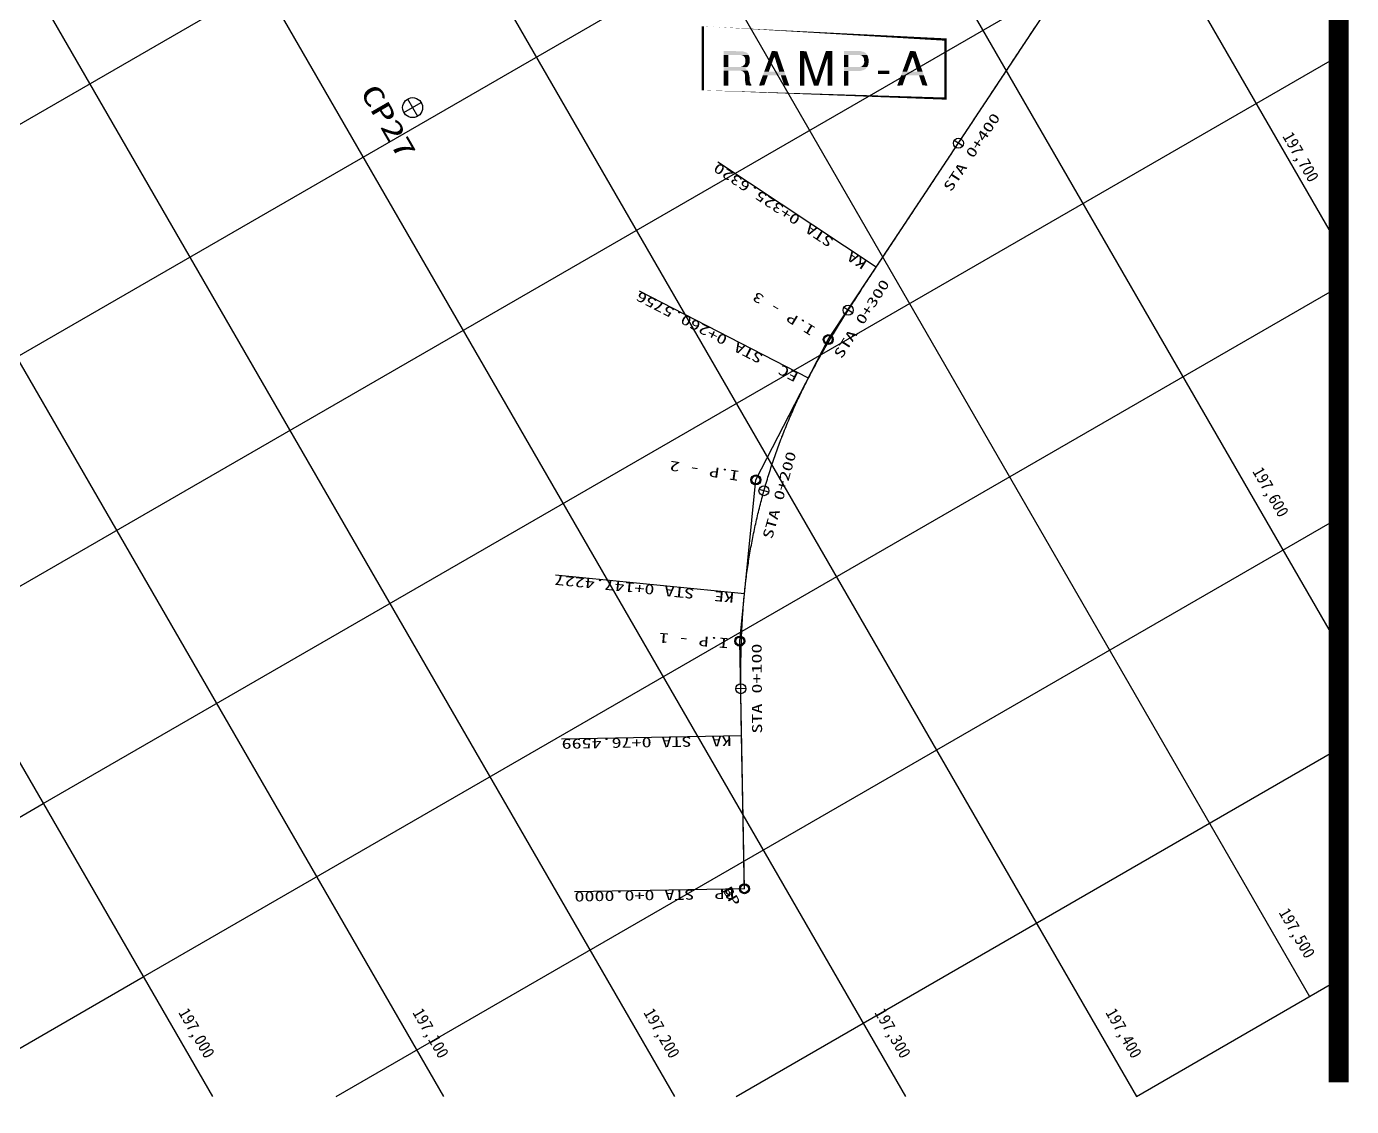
# Model space of a CAD drawing. Header units: feet. Extents: x 229381 to 233586, y 197484 to 200454.
# Drawn here: x 230783 to 231446, y 198132 to 198672 of the extents above; entities that cross this region are included whole.
import ezdxf
from ezdxf.enums import TextEntityAlignment as Align

# ---------------------------------------------------------------- set-up
doc = ezdxf.new("R2010")
doc.units = ezdxf.units.FT
doc.header["$LTSCALE"] = 10
doc.header["$MEASUREMENT"] = 0
for name, color, linetype in [('CA-ALGN-CNTL', 2, 'CONTINUOUS'), ('CA-ALGN-STSM', 2, 'CONTINUOUS'), ('CA-ALGN-SUBL', 1, 'CONTINUOUS'), ('CA-ALGN-SUBT', 2, 'CONTINUOUS'), ('CA-ALGN-TEXT', 3, 'CONTINUOUS'), ('CV-GRID-LINE', 1, 'CONTINUOUS'), ('CV-GRID-TEXT', 4, 'CONTINUOUS'), ('CV-SURV-SYMB', 3, 'CONTINUOUS'), ('CV-SURV-TEXT', 3, 'CONTINUOUS'), ('CZ-LIN1', 7, 'CONTINUOUS'), ('CZ-TEX1', 6, 'CONTINUOUS')]:
    doc.layers.add(name, color=color, linetype=linetype)
doc.styles.add('HS', font='DotumChe.ttf')
doc.styles.add('RP2', font='DotumChe.ttf')

msp = doc.modelspace()

# ---------------------------------------------------------------- linework, layer by layer
at = {"layer": 'CA-ALGN-CNTL'}
msp.add_lwpolyline([(231142.2423570052, 198240.8682362385), (231142.2235578712, 198241.8680572936), (231142.2047537373, 198242.8678870091), (231142.1859546033, 198243.8677080642), (231142.1671554694, 198244.8675291194), (231142.1483426751, 198245.8673538348), (231142.1295435412, 198246.86717489), (231142.1107444072, 198247.8669959452), (231142.0919402732, 198248.8668256606), (231142.0731411392, 198249.8666467157), (231142.0543420053, 198250.8664677709), (231142.0355428713, 198251.8662888261), (231142.0167387374, 198252.8661185415), (231141.9979396033, 198253.8659395967), (231141.9791404695, 198254.8657606519), (231141.9603276752, 198255.8655853673), (231141.9415285412, 198256.8654064225), (231141.9227294073, 198257.8652274776), (231141.9039252733, 198258.865057193), (231141.8851261393, 198259.8648782482), (231141.8663270053, 198260.8646993034), (231141.8475228714, 198261.8645290188), (231141.8287237374, 198262.864350074), (231141.8099246034, 198263.8641711292), (231141.7911118093, 198264.8639958446), (231141.7723126752, 198265.8638168997), (231141.7535135412, 198266.8636379549), (231141.7347144073, 198267.8634590101), (231141.7159102733, 198268.8632887255), (231141.6971111394, 198269.8631097807), (231141.6783120054, 198270.8629308359), (231141.6595078714, 198271.8627605513), (231141.6407087375, 198272.8625816064), (231141.6219009433, 198273.8623976616), (231141.6030968093, 198274.862227377), (231141.5842976753, 198275.8620484322), (231141.5654985413, 198276.8618694874), (231141.5466944074, 198277.8616992028), (231141.5278952734, 198278.861520258), (231141.5090961394, 198279.8613413132), (231141.4902920055, 198280.8611710285), (231141.4714928715, 198281.8609920837), (231141.4526937375, 198282.8608131389), (231141.4338859433, 198283.8606291941), (231141.4150818093, 198284.8604589095), (231141.3962826753, 198285.8602799646), (231141.3774835414, 198286.8601010199), (231141.3586794075, 198287.8599307353), (231141.3398802734, 198288.8597517904), (231141.3210811395, 198289.8595728456), (231141.3022770055, 198290.859402561), (231141.2834778716, 198291.8592236162), (231141.2646700773, 198292.8590396714), (231141.2458659434, 198293.8588693868), (231141.2270668094, 198294.858690442), (231141.2082676754, 198295.8585114972), (231141.1894635414, 198296.8583412126), (231141.1706644075, 198297.8581622677), (231141.1518652735, 198298.8579833229), (231141.1330661395, 198299.8578043781), (231141.1142620055, 198300.8576340936), (231141.0954542113, 198301.8574501487), (231141.0766550774, 198302.8572712038), (231141.0578509434, 198303.8571009192), (231141.0390518095, 198304.8569219745), (231141.0202526755, 198305.8567430296), (231141.0014485415, 198306.8565727451), (231140.9826494075, 198307.8563938002), (231140.9638502736, 198308.8562148554), (231140.9450461396, 198309.8560445708), (231140.9262470057, 198310.855865626), (231140.9074392114, 198311.8556816811), (231140.8886350775, 198312.8555113965), (231140.8698359435, 198313.8553324517), (231140.8510368094, 198314.8551535069), (231140.8322376755, 198315.8549745621), (231140.8134335416, 198316.8548042775), (231140.8047875913, 198317.3145795026), (231140.7946344076, 198317.8546253327), (231140.7758575942, 198318.8544477276), (231140.7571564024, 198319.8542791418), (231140.7385768133, 198320.8540999341), (231140.7201534677, 198321.8539301047), (231140.7019583273, 198322.8537650126), (231140.6840137123, 198323.8536059973), (231140.6663779242, 198324.8534520782), (231140.6490956041, 198325.8533059349), (231140.6322163927, 198326.8531615864), (231140.6157849314, 198327.8530217124), (231140.5998408609, 198328.8528976525), (231140.5844474827, 198329.8527797657), (231140.5696407774, 198330.8526657316), (231140.5554740463, 198331.8525632296), (231140.5419782702, 198332.8524785995), (231140.532720911, 198333.5724128158), (231140.5292217503, 198333.85239354), (231140.5243398834, 198334.2523691816), (231140.5172441278, 198334.8523193908), (231140.5060900435, 198335.8522588315), (231140.4992045948, 198336.5122247784), (231140.4958091386, 198336.8522058812), (231140.4864323937, 198337.8521668798), (231140.4780281101, 198338.8521235259), (231140.4706395891, 198339.8521008196), (231140.4643078116, 198340.85208778), (231140.4590787581, 198341.8520647663), (231140.4550043903, 198342.8520617783), (231140.452130689, 198343.8520591751), (231140.450502295, 198344.8520596361), (231140.4501688496, 198345.8520571806), (231140.4511749936, 198346.8520544881), (231140.453565368, 198347.852054238), (231140.4573946141, 198348.8520417894), (231140.4627023725, 198349.852028482), (231140.4695432846, 198350.8519996748), (231140.4779569911, 198351.8519667075), (231140.4879931333, 198352.8519235995), (231140.4996976917, 198353.8518507095), (231140.5131189678, 198354.8517643774), (231140.5283029422, 198355.8516449623), (231140.5453029163, 198356.8515001435), (231140.5641462105, 198357.8513226006), (231140.5849047864, 198358.8511076925), (231140.6024430171, 198359.6309105856), (231140.6076146247, 198359.8508530987), (231140.6323167061, 198360.8505478386), (231140.6590606718, 198361.8501859313), (231140.6879048229, 198362.849766396), (231140.7188851403, 198363.8492869122), (231140.7520512649, 198364.8487414993), (231140.7874491775, 198365.8481105161), (231140.8251185192, 198366.8474053025), (231140.8651189309, 198367.8466025571), (231140.894096465, 198368.5359919957), (231140.9074863935, 198368.8456999593), (231140.9304703976, 198369.3651904964), (231140.9522792081, 198369.8446965286), (231140.9995296952, 198370.8435762842), (231141.0492961563, 198371.8423382451), (231141.101619572, 198372.8409714308), (231141.1565545833, 198373.8394612001), (231141.2141371709, 198374.8378052326), (231141.2744133158, 198375.8359838872), (231141.3374413191, 198376.8339961832), (231141.4032621616, 198377.8318311399), (231141.4719131637, 198378.8294641161), (231141.5434476269, 198379.8269027914), (231141.6179115317, 198380.8241275249), (231141.6953595194, 198381.8211236754), (231141.7758239102, 198382.8178752622), (231141.8593580056, 198383.8143899647), (231141.9460091261, 198384.8106258216), (231142.0358132523, 198385.8065805123), (231142.1288286856, 198386.802253056), (231142.2250890862, 198387.7976051514), (231142.2667750661, 198388.218242916), (231142.3246527553, 198388.7926358177), (231142.4275296932, 198389.7873277345), (231142.5337248995, 198390.7816722415), (231142.6432347143, 198391.7756556785), (231142.7560504771, 198392.7692730454), (231142.872182188, 198393.7625070218), (231142.9916211867, 198394.7553526076), (231143.114368813, 198395.7477874824), (231143.2404250668, 198396.7398116461), (231143.369791288, 198397.7314027782), (231143.5024538162, 198398.722564539), (231143.6384226516, 198399.713279608), (231143.7776991337, 198400.7035256646), (231143.9202646024, 198401.6933150295), (231144.0661390576, 198402.6826130615), (231144.2153088392, 198403.6714234209), (231144.3677702868, 198404.6597324474), (231144.5235284004, 198405.6475314809), (231144.6825708596, 198406.6348018611), (231144.8449113246, 198407.6215399276), (231145.0105374749, 198408.6077270203), (231145.1794543104, 198409.5933544788), (231145.351653171, 198410.5784173032), (231145.5271303964, 198411.5629018333), (231145.7058909865, 198412.5467994088), (231145.8879276208, 198413.5300827092), (231146.0732439599, 198414.5127653946), (231146.2618326829, 198415.4948201447), (231146.4536987899, 198416.4762382992), (231146.6488336206, 198417.457014858), (231146.8472335148, 198418.4371361609), (231147.0488948124, 198419.4165885477), (231147.2538311734, 198420.3953683581), (231147.462021617, 198421.3734519318), (231147.6734748039, 198422.3508442689), (231147.8881834131, 198423.3275180489), (231148.1061424449, 198424.3034819319), (231148.3050925306, 198425.1812102752), (231148.3273582389, 198425.2787049373), (231148.5518221349, 198426.2531820649), (231148.7795341329, 198427.226913315), (231149.0104869123, 198428.1998713668), (231149.2446891334, 198429.1720612205), (231149.4821148157, 198430.143467876), (231149.7227962793, 198431.1140753526), (231149.9666988833, 198432.0838636502), (231150.2138349484, 198433.0528514292), (231150.4642021539, 198434.0210027087), (231150.7178054999, 198434.9883088285), (231150.9746140055, 198435.9547634488), (231151.2346499914, 198436.9203679095), (231151.497906137, 198437.88509489), (231151.764373782, 198438.8489393902), (231152.0340492663, 198439.81188775), (231152.3069375896, 198440.773931309), (231152.583030092, 198441.7350650674), (231152.862328113, 198442.6952667046), (231153.1448179924, 198443.6545398807), (231153.4305147303, 198444.6128586151), (231153.7193960061, 198445.5702215681), (231154.0114668199, 198446.5266200793), (231154.3067235113, 198447.4820404885), (231154.60516742, 198448.4364604753), (231154.906779886, 198449.3898923601), (231155.2115895693, 198450.3423065018), (231155.5195518291, 198451.2937002211), (231155.8306939858, 198452.2440661974), (231156.1450037188, 198453.1933857704), (231156.4624723681, 198454.1416539401), (231156.7830962732, 198455.0888570464), (231157.1068804342, 198456.0349864289), (231157.4338161908, 198456.9800370875), (231157.7639048828, 198457.923986702), (231158.09713785, 198458.8668302722), (231158.4335064319, 198459.8085627981), (231158.7730119686, 198460.7491619592), (231159.1156494598, 198461.6886364158), (231159.4614165851, 198462.6269501871), (231159.8103220049, 198463.5641082731), (231160.1623347382, 198464.5001043341), (231160.5174697851, 198465.4349123893), (231160.8757221456, 198466.3685410989), (231161.0343314682, 198466.7789616937), (231161.2370794992, 198467.3009718028), (231161.6015431857, 198468.2321821804), (231161.9506613489, 198469.1157117838), (231161.9691168652, 198469.1621858918), (231162.3397845571, 198470.0909506168), (231162.713537601, 198471.0184713552), (231163.0903896574, 198471.9447444468), (231163.4703234055, 198472.8697598915), (231163.8225856105, 198473.7196438549), (231163.8533401851, 198473.793495369), (231164.2394349963, 198474.7159595393), (231164.6286005187, 198475.6371250821), (231165.0208367521, 198476.5569919974), (231165.416131376, 198477.4755416248), (231165.8144980507, 198478.3927703041), (231166.2159057955, 198479.3086716956), (231166.6203696103, 198480.2232198185), (231167.0278844952, 198481.136423333), (231167.4384294693, 198482.048258579), (231167.8520181931, 198482.9587218961), (231168.268647006, 198483.8677996242), (231168.6882935877, 198484.7754904234), (231169.1109642781, 198485.6817633129), (231169.536657737, 198486.5866406134), (231169.9653629842, 198487.490081344), (231170.3970800192, 198488.3920855048), (231170.831795182, 198489.2926567559), (231171.2695148124, 198490.1917641167), (231171.71022525, 198491.0894112474), (231172.1539314949, 198491.9855894877), (231172.6006212264, 198492.8802801774), (231173.0502857845, 198493.7734783165), (231173.5029265087, 198494.6651615844), (231173.9585383993, 198495.5553386415), (231174.222112637, 198496.0669946701), (231174.4171177958, 198496.4439958273), (231174.8786337175, 198497.3311268024), (231175.3430401838, 198498.2167512076), (231175.8102825534, 198499.1008836839), (231176.2803111855, 198499.9835302121), (231176.7530887595, 198500.8647154333), (231177.2285519741, 198501.7444489885), (231177.7066548486, 198502.6227505186), (231178.1873564022, 198503.4996310044), (231178.670591994, 198504.3751224075), (231179.156325643, 198505.2492270483), (231179.6445063687, 198506.1219732282), (231180.1350795299, 198506.9933755882), (231180.6279991459, 198507.8634537692), (231181.1232155758, 198508.7322137519), (231181.6206951591, 198509.5996938379), (231182.1203745947, 198510.4659036679), (231182.6222079018, 198511.330862883), (231183.1261527599, 198512.1946047846), (231183.632159528, 198513.0571353533), (231184.1401822253, 198513.9184742302), (231184.650169871, 198514.7786497166), (231185.1620851447, 198515.6376864533), (231185.6758684054, 198516.4956077418), (231186.1914873324, 198517.3524295629), (231186.7088872849, 198518.2081665574), (231187.2280209422, 198519.0628606869), (231187.7488473237, 198519.9165229323), (231188.2713241088, 198520.7691865948), (231188.7953929962, 198521.620852655), (231189.3210153258, 198522.4715680747), (231189.848153777, 198523.3213574946), (231190.3767500484, 198524.1702218958), (231190.90676048, 198525.0182168998), (231191.4381540907, 198525.8653361669), (231191.9708735605, 198526.7116389793), (231192.5048792479, 198527.5571139972), (231193.0401188325, 198528.4018118423), (231193.576554994, 198529.2457571556), (231194.1141467515, 198530.0889609179), (231194.6528381243, 198530.9314600907), (231195.192600452, 198531.7732843151), (231195.7009066382, 198532.5639921745), (231195.7333790936, 198532.6144482321), (231196.2751317288, 198533.4549851429), (231196.8178210368, 198534.2949196885), (231197.3613910371, 198535.1342888306), (231197.9058057488, 198535.9730948895), (231198.4510215117, 198536.8113934871), (231198.9969973451, 198537.6491956041), (231199.5436822681, 198538.4865295417), (231200.0910426205, 198539.3234336014), (231200.3923560937, 198539.7835433568), (231200.6390237612, 198540.159922424), (231201.1875970301, 198540.9960256506), (231201.7367114463, 198541.8317715825), (231202.2863110292, 198542.6671971812), (231202.8363771184, 198543.5023147672), (231202.9629515823, 198543.6943613646), (231203.3868487331, 198544.3371699622), (231203.937693553, 198545.1717787471), (231204.4888692574, 198546.0061744231), (231205.0403212055, 198546.8403716313), (231205.592019397, 198547.6744223331), (231206.1439141911, 198548.5083325092), (231206.6959582673, 198549.3421441213), (231207.2481229652, 198550.1758868104), (231207.8003536438, 198551.0095752174), (231208.1493705545, 198551.5364401955), (231208.3526029827, 198551.843251304), (231208.904865982, 198552.6769237302), (231209.4571289812, 198553.5105961565), (231210.0093919803, 198554.3442685828), (231210.5616463193, 198555.1779360091), (231211.1139093184, 198556.0116084354), (231211.6661673175, 198556.845289522), (231212.2184216565, 198557.6789569482), (231212.7706846557, 198558.5126293745), (231213.3229476549, 198559.3463018008), (231213.8752019938, 198560.179969227), (231214.427464993, 198561.0136416533), (231214.9797279921, 198561.8473140796), (231215.5319773311, 198562.6809901661), (231216.0842403303, 198563.5146625924), (231216.6365033294, 198564.3483350186), (231217.1887663286, 198565.1820074449), (231217.7410206675, 198566.0156748712), (231218.2932836668, 198566.8493472975), (231218.845541666, 198567.683028384), (231219.3977960048, 198568.5166958103), (231219.9500590041, 198569.3503682366), (231220.5023220032, 198570.1840406629), (231221.0545763422, 198571.0177080891), (231221.6068393413, 198571.8513805154), (231222.1591023405, 198572.6850529417), (231222.7113603397, 198573.5187340282), (231223.2636146786, 198574.3524014545), (231223.8158776778, 198575.1860738808), (231224.368140677, 198576.0197463071), (231224.9203950159, 198576.8534137333), (231225.4726580151, 198577.6870861596), (231226.0249210143, 198578.5207585859), (231226.5771703532, 198579.3544346724), (231227.1294333524, 198580.1881070987), (231227.6816963516, 198581.021779525), (231228.2339506905, 198581.8554469512), (231228.7862136897, 198582.6891193775), (231229.3384766889, 198583.5227918038), (231229.890734688, 198584.3564728904), (231230.442989027, 198585.1901403167), (231230.9952520261, 198586.0238127429), (231231.5475150253, 198586.8574851692), (231232.0997693643, 198587.6911525955), (231232.6520323634, 198588.5248250217), (231233.2042953625, 198589.358497448), (231233.7565447016, 198590.1921735345), (231234.3088077007, 198591.0258459608), (231234.8610706999, 198591.8595183871), (231235.4133250388, 198592.6931858134), (231235.965588038, 198593.5268582397), (231236.5178510371, 198594.3605306659), (231237.0701090363, 198595.1942117525), (231237.6223633753, 198596.0278791787), (231238.1746263745, 198596.861551605), (231238.7268893736, 198597.6952240313), (231239.2791437125, 198598.5288914575), (231239.8314067117, 198599.3625638839), (231240.3836697109, 198600.1962363101), (231240.9359190498, 198601.0299123966), (231241.488182049, 198601.8635848229), (231242.0404450482, 198602.6972572492), (231242.5926993871, 198603.5309246755), (231243.1449623863, 198604.3645971018), (231243.6972253855, 198605.198269528), (231244.2494883848, 198606.0319419543), (231244.8017377236, 198606.8656180408), (231245.3540007228, 198607.6992904671), (231245.906263722, 198608.5329628934), (231246.4585180609, 198609.3666303197), (231247.0107810601, 198610.2003027459), (231247.5630440593, 198611.0339751722), (231248.1152933982, 198611.8676512588), (231248.6675563974, 198612.7013236851), (231249.2198193965, 198613.5349961114), (231249.7720737355, 198614.3686635376), (231250.3243367346, 198615.2023359639), (231250.8765997338, 198616.0360083902), (231251.428862733, 198616.8696808165), (231251.9811120719, 198617.703356903), (231252.5333750711, 198618.5370293293), (231253.0856380703, 198619.3707017556), (231253.6378924092, 198620.2043691818), (231254.1901554084, 198621.0380416081), (231254.7424184076, 198621.8717140344), (231255.2946727465, 198622.7053814606), (231255.8469307457, 198623.5390625472), (231256.3991937449, 198624.3727349735), (231256.951456744, 198625.2064073997), (231257.503711083, 198626.040074826), (231258.0559740822, 198626.8737472523), (231258.6082370813, 198627.7074196786), (231259.1604864203, 198628.5410957651), (231259.7127494194, 198629.3747681914), (231260.2650124186, 198630.2084406177), (231260.8172667576, 198631.0421080439), (231261.3695297568, 198631.8757804703), (231261.921792756, 198632.7094528965), (231262.4740470948, 198633.5431203227), (231263.026305094, 198634.3768014093), (231263.5785680932, 198635.2104738356), (231264.1308310924, 198636.0441462619), (231264.6830854313, 198636.8778136881), (231265.2353484305, 198637.7114861144), (231265.7876114296, 198638.5451585407), (231266.3398607686, 198639.3788346272), (231266.8921237678, 198640.2125070535), (231267.444386767, 198641.0461794798), (231267.9966411059, 198641.8798469061), (231268.548904105, 198642.7135193323), (231269.1011671043, 198643.5471917587), (231269.6534214432, 198644.380859185), (231270.2056794424, 198645.2145402714), (231270.7579424416, 198646.0482126977), (231271.3102054407, 198646.881885124), (231271.8624597796, 198647.7155525503), (231272.4147227788, 198648.5492249765), (231272.966985778, 198649.3828974028), (231273.5192401169, 198650.2165648291), (231274.0714981161, 198651.0502459156), (231274.6237611153, 198651.8839183419), (231275.1760154542, 198652.7175857681), (231275.7282784534, 198653.5512581945), (231276.2805414525, 198654.3849306207), (231276.8327957915, 198655.218598047), (231277.3850537907, 198656.0522791335), (231277.9373167898, 198656.8859515598), (231278.489579789, 198657.7196239861), (231279.0418341279, 198658.5532914124), (231279.5940971271, 198659.3869638387), (231280.1463601264, 198660.2206362649), (231280.6986144652, 198661.0543036912), (231281.2508724644, 198661.8879847777), (231281.8031354636, 198662.721657204), (231282.3553898025, 198663.5553246303), (231282.9076528018, 198664.3889970566), (231283.4599158009, 198665.2226694828), (231284.0121788001, 198666.0563419091), (231284.5644281391, 198666.8900179957), (231285.1166911382, 198667.723690422), (231285.6689541374, 198668.5573628482), (231286.2212084763, 198669.3910302745), (231286.7734714755, 198670.2247027008), (231287.3257344746, 198671.0583751271), (231287.8779888136, 198671.8920425534)], dxfattribs=at)
at = {"layer": 'CA-ALGN-STSM', "linetype": 'Continuous'}
for p, q in [((231251.3040022924, 198612.1543454435), (231247.1356365007, 198614.9156467791)), ((231251.3040022924, 198612.1543454435), (231247.1356365007, 198614.9156467791)), ((231196.2212656, 198528.7435840148), (231192.0070279031, 198531.434337821)), ((231196.2212656, 198528.7435840148), (231192.0070279031, 198531.434337821)), ((231154.44029941, 198439.1336802453), (231149.6277991225, 198440.4900952547)), ((231154.44029941, 198439.1336802453), (231149.6277991225, 198440.4900952547)), ((231142.9642651552, 198340.8665546441), (231137.9643468077, 198340.8376072557)), ((231142.9642651552, 198340.8665546441), (231137.9643468077, 198340.8376072557))]:
    msp.add_line(p, q, dxfattribs=at)
for centre, radius in [((231249.2198193965, 198613.5349961114), 2.5), ((231194.1141467515, 198530.0889609179), 2.5), ((231184.1825714498, 198515.3569939396), 2.5), ((231184.1825714498, 198515.3569939396), 2), ((231147.9526521525, 198445.1920549168), 2.5), ((231147.9526521525, 198445.1920549168), 2), ((231152.0340492663, 198439.81188775), 2.5), ((231139.9146625311, 198364.6494813319), 2.5), ((231139.9146625311, 198364.6494813319), 2), ((231140.4643078116, 198340.85208778), 2.5), ((231142.2423570052, 198240.8682362385), 2.5), ((231142.2423570052, 198240.8682362385), 2)]:
    msp.add_circle(centre, radius, dxfattribs=at)
at = {"layer": 'CA-ALGN-SUBL', "linetype": 'Continuous'}
for p, q in [((231208.1493705545, 198551.5364401955), (231128.9505051543, 198604.0010989703)), ((231174.222112637, 198496.0669946701), (231089.8108823482, 198539.6530542597)), ((231142.2667750661, 198388.218242916), (231047.7363553754, 198397.652192681)), ((231140.8047875913, 198317.3145795026), (231050.8207001389, 198315.6224308428)), ((231142.2423570052, 198240.8682362385), (231057.2573784889, 198239.2700969088))]:
    msp.add_line(p, q, dxfattribs=at)
at = {"layer": 'CA-ALGN-SUBL'}
for points in [[(231139.9146625311, 198364.6494813319), (231147.9526521525, 198445.1920549168), (231184.1825714498, 198515.3569939396), (231307.9789925458, 198702.235842806), (231441.1557710348, 198903.2749560744), (231475.3468247792, 198983.1992938246), (231471.8159817522, 199067.6302333409), (231458.5151969586, 199110.5976883839), (231436.842920051, 199146.4371931034), (231408.2096354227, 199172.1462168671), (231369.6188291889, 199187.620793969), (231344.4253559617, 199186.2664496177)], [(231142.2423570052, 198240.8682362385), (231139.9146625311, 198364.6494813319)]]:
    msp.add_lwpolyline(points, dxfattribs=at)
at = {"layer": 'CV-GRID-LINE'}
for p, q in [((230681.1651818348, 199474.9220098415), (231424.7641494169, 198186.9708175371)), ((230793.8240417393, 199479.791140564), (231439.3480239276, 198361.7108059126)), ((230909.2940955774, 199479.7911405641), (231439.3480239274, 198561.7108059127)), ((230681.1651818357, 198565.9441303), (232230.1878091142, 199460.2727611423)), ((230681.1651818359, 198450.474076462), (232230.1878091144, 199344.8027073044)), ((230681.165181835, 199274.9220098415), (231338.1616090383, 198136.9708175369)), ((230681.165181836, 198335.0040226241), (232230.1878091145, 199229.3326534665)), ((230681.1651818352, 199074.9220098414), (231222.6915552003, 198136.9708175368)), ((230681.1651818354, 198874.9220098414), (231107.2215013624, 198136.9708175366)), ((230681.1651818356, 198674.9220098417), (230991.7514475247, 198136.9708175366)), ((230791.7514475243, 198283.3809790501), (231439.3480239273, 198657.2710367636)), ((230841.7514475244, 198196.7784386717), (231439.3480239274, 198541.8009829257)), ((230681.1651818358, 198474.9220098413), (230876.2813936865, 198136.9708175365)), ((230938.1616090383, 198136.9708175365), (231439.3480239275, 198426.3309290877)), ((231138.1616090384, 198136.9708175367), (231439.3480239276, 198310.8608752497)), ((230681.1651818361, 198219.5339687862), (230791.7514475242, 198283.3809790501)), ((230738.1616090382, 198136.9708175363), (230841.7514475244, 198196.7784386717)), ((231338.1616090383, 198136.9708175369), (231439.3480239277, 198195.3908214118))]:
    msp.add_line(p, q, dxfattribs=at)
at = {"layer": 'CV-SURV-SYMB', "linetype": 'Continuous'}
for p, q in [((230972.0698823206, 198628.8202884412), (230980.7301363585, 198633.8202884412)), ((230972.0698823206, 198628.8202884412), (230980.7301363585, 198633.8202884413)), ((230973.9000093396, 198635.6504154602), (230978.9000093396, 198626.9901614223)), ((230973.9000093396, 198635.6504154602), (230978.9000093396, 198626.9901614223))]:
    msp.add_line(p, q, dxfattribs=at)
for centre in [(230976.4000093395, 198631.3202884411), (230976.4000093396, 198631.3202884412)]:
    msp.add_circle(centre, 5, dxfattribs=at)
at = {"layer": 'CZ-LIN1'}
msp.add_lwpolyline([(232230.1878091142, 199479.7911405656, 10, 10, 0), (230681.1651818347, 199479.7911405639, 10, 10, 0), (230681.1651818362, 198136.9708175362, 10, 10, 0), (231439.3480239278, 198136.970817537, 10, 10, 0), (231439.3480239274, 198493.010723144, 10, 10, 0), (231439.3480239272, 198683.3809790509, 10, 10, 0), (232230.187809115, 198683.3809790517, 0, 0, 0)], format="xyseb", dxfattribs=at)
at = {"layer": 'CZ-LIN1', "const_width": 1.1}
msp.add_lwpolyline([(231121.4963227986, 198665.3627546028), (231242.7759100889, 198665.362754603), (231242.7759100889, 198635.845593312), (231121.4963227985, 198635.8455933118)], close=True, dxfattribs=at)
at = {"layer": 'CZ-TEX1'}
for points in [[(231131.8659586095, 198659.6079428519), (231131.8659586095, 198659.5295114794), (231131.8659586095, 198659.6079428519), (231141.356154688, 198659.5295114794)], [(231131.8659586095, 198659.5295114794), (231131.8659586095, 198658.8236291265), (231141.356154688, 198659.5295114794), (231143.3953703742, 198658.8236291265)], [(231155.9157855991, 198659.5295114794), (231154.8574234307, 198656.6275506951), (231158.6894880212, 198659.5295114794), (231159.6919835649, 198656.6275506951)], [(231155.9443899821, 198659.6079428519), (231158.6894880212, 198659.5295114794), (231155.9443899821, 198659.6079428519), (231155.9157855991, 198659.5295114794)], [(231169.9836056684, 198659.607942852), (231169.9836056684, 198659.5295114794), (231169.9836056684, 198659.607942852), (231173.1992919428, 198659.5295114794)], [(231169.9836056684, 198659.5295114794), (231169.9836056684, 198658.5883350089), (231173.1992919428, 198659.5295114794), (231173.5164274927, 198658.5883350088)], [(231182.9730475989, 198659.5295114794), (231182.6110566487, 198658.5883350089), (231186.2188997859, 198659.5295114794), (231186.2188997859, 198658.5883350089)], [(231183.0032135115, 198659.607942852), (231182.9730475989, 198659.5295114794), (231186.2188997861, 198659.607942852), (231186.2188997859, 198659.5295114794)], [(231191.9443899821, 198659.607942852), (231191.9443899821, 198659.2157859892), (231200.1796840997, 198659.607942852), (231201.8267429233, 198659.2157859892)], [(231225.0138248148, 198659.5295114794), (231223.9554626464, 198656.6275506951), (231227.787527237, 198659.5295114795), (231228.7900227807, 198656.6275506951)], [(231225.0424291978, 198659.607942852), (231227.787527237, 198659.5295114795), (231225.0424291978, 198659.607942852), (231225.0138248148, 198659.5295114794)], [(231131.8659586095, 198658.8236291265), (231131.8659586095, 198658.039315401), (231143.3953703742, 198658.8236291265), (231144.1796840997, 198658.0393154009)], [(231131.8659586095, 198658.039315401), (231131.8659586095, 198657.6471585382), (231144.1796840997, 198658.0393154009), (231144.3401119072, 198657.6471585382)], [(231131.8659586095, 198657.6471585382), (231131.8659586095, 198657.2550016755), (231134.1404684134, 198657.6471585382), (231134.1404684135, 198657.2550016755)], [(231131.8659586095, 198657.2550016755), (231131.8659586095, 198656.5491193225), (231134.1404684135, 198657.2550016755), (231134.1404684134, 198656.5491193225)], [(231131.8659586095, 198656.5491193225), (231131.8659586096, 198656.3138252049), (231134.1404684134, 198656.5491193225), (231134.1404684134, 198656.3138252049)], [(231131.8659586096, 198656.3138252049), (231131.8659586096, 198655.2942173617), (231134.1404684134, 198656.3138252049), (231134.1404684134, 198655.2942173617)], [(231131.8659586096, 198655.2942173617), (231131.8659586095, 198653.8040212833), (231134.1404684134, 198655.2942173617), (231134.1404684134, 198653.8040212833)], [(231131.8659586095, 198653.8040212833), (231131.8659586096, 198653.4902957931), (231134.1404684134, 198653.8040212833), (231134.1404684134, 198653.4902957931)], [(231131.8659586096, 198653.4902957931), (231131.8659586096, 198652.9412761852), (231134.1404684134, 198653.4902957931), (231134.1404684134, 198652.9412761853)], [(231131.8659586096, 198652.9412761852), (231131.8659586096, 198652.627550695), (231134.1404684134, 198652.9412761853), (231134.1404684135, 198652.6275506951)], [(231140.5718409625, 198657.6471585382), (231141.6698801782, 198657.2550016755), (231144.3401119072, 198657.6471585382), (231144.5005397146, 198657.2550016755)], [(231141.6698801782, 198657.2550016755), (231142.3757625311, 198656.5491193225), (231144.5005397146, 198657.2550016755), (231144.7893097682, 198656.5491193225)], [(231142.3757625311, 198652.9412761853), (231142.0379043109, 198652.6275506951), (231144.5404684135, 198652.9412761853), (231144.4149782174, 198652.6275506951)], [(231142.3757625311, 198656.5491193225), (231142.4492919428, 198656.3138252049), (231144.7893097682, 198656.5491193225), (231144.8855664527, 198656.3138252049)], [(231142.6110566487, 198653.4902957931), (231142.3757625311, 198652.9412761853), (231144.7600762565, 198653.4902957931), (231144.5404684135, 198652.9412761853)], [(231142.4492919428, 198656.3138252049), (231142.7679193938, 198655.2942173617), (231144.8855664527, 198656.3138252049), (231144.8855664526, 198655.2942173617)], [(231142.6383371261, 198653.8040212833), (231142.6110566487, 198653.4902957931), (231144.8855664526, 198653.8040212833), (231144.7600762565, 198653.4902957931)], [(231142.7679193938, 198655.2942173617), (231142.6383371261, 198653.8040212833), (231144.8855664526, 198655.2942173617), (231144.8855664526, 198653.8040212833)], [(231153.5130174331, 198652.9412761853), (231152.7453127041, 198650.902060499), (231155.7731903194, 198652.9412761853), (231155.0276706061, 198650.902060499)], [(231154.771610282, 198656.3922565774), (231153.5130174331, 198652.9412761853), (231157.0348390649, 198656.3922565774), (231155.7731903194, 198652.9412761853)], [(231154.8574234307, 198656.6275506951), (231154.771610282, 198656.3922565774), (231157.1208605703, 198656.6275506951), (231157.4345860605, 198656.3922565774)], [(231157.1208605703, 198656.6275506951), (231157.0348390649, 198656.3922565774), (231159.6919835649, 198656.6275506951), (231159.7732669875, 198656.3922565774)], [(231157.4345860605, 198656.3922565774), (231158.5082244047, 198652.9412761853), (231159.7732669875, 198656.3922565774), (231160.9654238502, 198652.9412761853)], [(231158.5082244047, 198652.9412761853), (231159.1426470627, 198650.902060499), (231160.9654238502, 198652.9412761853), (231161.6698801782, 198650.902060499)], [(231169.9836056684, 198658.5883350089), (231169.9836056684, 198656.0000997147), (231173.5164274927, 198658.5883350088), (231174.3885502549, 198656.0000997147)], [(231169.9836056684, 198656.0000997147), (231169.9836056684, 198655.9216683421), (231174.3885502549, 198656.0000997147), (231174.4149782174, 198655.9216683421)], [(231169.9836056684, 198655.9216683421), (231169.9836056684, 198655.8432369696), (231172.2581154723, 198655.9216683421), (231172.2581154722, 198655.8432369696)], [(231169.9836056684, 198655.8432369696), (231169.9836056684, 198652.3138252049), (231172.2581154722, 198655.8432369696), (231172.2581154722, 198652.3138252049)], [(231172.4149782174, 198655.9216683421), (231172.4414260057, 198655.8432369696), (231174.4149782174, 198655.9216683421), (231174.4414061798, 198655.8432369696)], [(231172.4414260057, 198655.8432369696), (231173.6315764846, 198652.3138252049), (231174.4414061798, 198655.8432369696), (231175.6306644919, 198652.313825205)], [(231181.6960239689, 198655.8432369696), (231180.5195533807, 198652.313825205), (231183.7090958644, 198655.8432369696), (231182.5189453857, 198652.313825205)], [(231181.7221677598, 198655.9216683421), (231181.6960239689, 198655.8432369696), (231183.8267429233, 198655.9216683421), (231183.7090958644, 198655.8432369696)], [(231181.7483115507, 198656.0000997147), (231181.7221677598, 198655.9216683421), (231183.9443899821, 198656.0000997147), (231183.9443899821, 198655.9216683421)], [(231182.6110566487, 198658.5883350089), (231181.7483115507, 198656.0000997147), (231186.2188997859, 198658.5883350089), (231186.2188997859, 198656.0000997147)], [(231183.9443899821, 198656.0000997147), (231183.8267429233, 198655.9216683421), (231186.2188997859, 198656.0000997147), (231186.2188997861, 198655.9216683421)], [(231183.9443899821, 198655.9216683421), (231183.944389982, 198655.8432369696), (231186.2188997861, 198655.9216683421), (231186.2188997859, 198655.8432369696)], [(231183.944389982, 198655.8432369696), (231183.944389982, 198652.3138252049), (231186.2188997859, 198655.8432369696), (231186.2188997859, 198652.3138252049)], [(231191.9443899821, 198659.2157859892), (231191.9443899821, 198658.8236291265), (231201.8267429233, 198659.2157859892), (231202.5326252762, 198658.8236291265)], [(231191.9443899821, 198658.8236291265), (231191.9443899821, 198657.9608840285), (231202.5326252762, 198658.8236291265), (231203.3953703743, 198657.9608840285)], [(231191.9443899821, 198657.9608840285), (231191.9443899821, 198657.6471585382), (231203.3953703743, 198657.9608840285), (231203.5783769102, 198657.6471585382)], [(231191.9443899821, 198657.6471585382), (231191.9443899821, 198657.4118644206), (231194.1404684134, 198657.6471585383), (231194.1404684134, 198657.4118644206)], [(231191.9443899821, 198657.4118644206), (231191.9443899821, 198657.0197075579), (231194.1404684134, 198657.4118644206), (231194.1404684134, 198657.0197075579)], [(231191.9443899821, 198657.0197075579), (231191.9443899821, 198656.6275506951), (231194.1404684134, 198657.0197075579), (231194.1404684135, 198656.6275506951)], [(231191.9443899821, 198656.6275506951), (231191.9443899821, 198655.6863742245), (231194.1404684135, 198656.6275506951), (231194.1404684134, 198655.6863742245)], [(231191.9443899821, 198655.6863742245), (231191.944389982, 198655.1373546167), (231194.1404684134, 198655.6863742245), (231194.1404684135, 198655.1373546167)], [(231191.944389982, 198655.1373546167), (231191.9443899821, 198654.039315401), (231194.1404684135, 198655.1373546167), (231194.1404684135, 198654.039315401)], [(231191.9443899821, 198654.039315401), (231191.9443899821, 198653.8824526559), (231194.1404684135, 198654.039315401), (231194.1404684135, 198653.8824526559)], [(231191.9443899821, 198653.8824526559), (231191.9443899821, 198652.8628448128), (231194.1404684135, 198653.8824526559), (231194.1404684134, 198652.8628448128)], [(231191.9443899821, 198652.8628448128), (231191.9443899821, 198652.7844134402), (231194.1404684134, 198652.8628448128), (231194.1404684135, 198652.7844134402)], [(231191.9443899821, 198652.7844134402), (231191.9443899821, 198651.9216683422), (231194.1404684135, 198652.7844134402), (231194.1404684134, 198651.9216683421)], [(231200.1012527272, 198657.6471585383), (231200.8071350802, 198657.4118644206), (231203.5783769102, 198657.6471585382), (231203.7156318121, 198657.4118644206)], [(231200.8071350802, 198657.4118644206), (231201.2385076291, 198657.0197075579), (231203.7156318121, 198657.4118644206), (231203.9443899821, 198657.0197075579)], [(231201.7483115506, 198652.7844134403), (231200.8855664527, 198651.9216683422), (231204.1460706544, 198652.7844134402), (231203.7763227552, 198651.9216683422)], [(231201.2385076291, 198657.0197075579), (231201.6698801782, 198656.6275506951), (231203.9443899821, 198657.0197075579), (231204.0424291978, 198656.6275506951)], [(231201.6698801782, 198656.6275506951), (231202.0620370409, 198655.6863742245), (231204.0424291978, 198656.6275506951), (231204.2777233154, 198655.6863742245)], [(231201.7763227552, 198652.8628448128), (231201.7483115506, 198652.7844134403), (231204.1796840997, 198652.8628448128), (231204.1460706544, 198652.7844134402)], [(231202.1404684134, 198653.8824526559), (231201.7763227552, 198652.8628448128), (231204.3156318121, 198653.8824526559), (231204.1796840997, 198652.8628448128)], [(231202.0620370409, 198655.6863742245), (231202.0859074586, 198655.1373546167), (231204.2777233154, 198655.6863742245), (231204.4149782174, 198655.1373546167)], [(231202.0859074586, 198655.1373546167), (231202.133648294, 198654.039315401), (231204.4149782174, 198655.1373546167), (231204.3365468449, 198654.039315401)], [(231202.133648294, 198654.039315401), (231202.1404684134, 198653.8824526559), (231204.3365468449, 198654.039315401), (231204.3156318121, 198653.8824526559)], [(231222.6110566487, 198652.9412761854), (231221.8433519197, 198650.9020604991), (231224.8712295351, 198652.9412761854), (231224.1257098218, 198650.9020604991)], [(231223.8696494976, 198656.3922565775), (231222.6110566487, 198652.9412761854), (231226.1328782805, 198656.3922565775), (231224.8712295351, 198652.9412761854)], [(231223.9554626464, 198656.6275506951), (231223.8696494976, 198656.3922565775), (231226.218899786, 198656.6275506951), (231226.5326252762, 198656.3922565775)], [(231226.218899786, 198656.6275506951), (231226.1328782805, 198656.3922565775), (231228.7900227807, 198656.6275506951), (231228.8713062031, 198656.3922565775)], [(231226.5326252762, 198656.3922565775), (231227.6062636204, 198652.9412761854), (231228.8713062031, 198656.3922565775), (231230.0634630658, 198652.9412761854)], [(231227.6062636204, 198652.9412761854), (231228.2406862784, 198650.9020604991), (231230.0634630658, 198652.9412761854), (231230.7679193938, 198650.9020604991)], [(231131.8659586096, 198652.627550695), (231131.8659586096, 198651.9216683421), (231134.1404684135, 198652.6275506951), (231134.1404684134, 198651.9216683421)], [(231131.8659586096, 198651.9216683421), (231131.8659586096, 198651.764805597), (231134.1404684134, 198651.9216683421), (231134.1404684135, 198651.764805597)], [(231131.8659586096, 198651.764805597), (231131.8659586096, 198651.6863742245), (231134.1404684135, 198651.764805597), (231134.1404684135, 198651.6863742245)], [(231131.8659586096, 198651.6863742245), (231131.8659586096, 198650.9804918715), (231143.69340959, 198651.6863742245), (231142.8463507664, 198650.9804918716)], [(231131.8659586096, 198650.9804918715), (231131.8659586096, 198650.7451977539), (231142.8463507664, 198650.9804918716), (231142.8463507664, 198650.7451977539)], [(231131.8659586096, 198650.7451977539), (231131.8659586096, 198650.0393154009), (231142.8463507664, 198650.7451977539), (231143.7090958644, 198650.039315401)], [(231131.8659586096, 198650.0393154009), (231131.8659586096, 198649.7255899108), (231143.7090958644, 198650.039315401), (231143.8751858299, 198649.7255899108)], [(231131.8659586096, 198649.7255899108), (231131.8659586096, 198649.4902957931), (231134.1404684135, 198649.7255899108), (231134.1404684135, 198649.4902957931)], [(231131.8659586096, 198649.4902957931), (231131.8659586096, 198648.7844134402), (231134.1404684135, 198649.4902957931), (231134.1404684134, 198648.7844134402)], [(231131.8659586096, 198648.7844134402), (231131.8659586096, 198648.7059820676), (231134.1404684134, 198648.7844134402), (231134.1404684134, 198648.7059820676)], [(231131.8659586096, 198648.7059820676), (231131.8659586096, 198648.0000997146), (231134.1404684134, 198648.7059820676), (231134.1404684134, 198648.0000997147)], [(231131.8659586096, 198648.0000997146), (231131.8659586096, 198646.7451977539), (231134.1404684134, 198648.0000997147), (231134.1404684135, 198646.7451977539)], [(231131.8659586096, 198646.7451977539), (231131.8659586096, 198644.47068795), (231134.1404684135, 198646.7451977539), (231134.1404684135, 198644.47068795)], [(231140.7025599167, 198651.764805597), (231140.4149782174, 198651.6863742245), (231143.787527237, 198651.764805597), (231143.69340959, 198651.6863742245)], [(231141.2777233154, 198651.9216683421), (231140.7025599167, 198651.764805597), (231143.9016092334, 198651.9216683421), (231143.787527237, 198651.764805597)], [(231140.7287037076, 198649.7255899108), (231141.4345860605, 198649.4902957931), (231143.8751858299, 198649.7255899108), (231143.9997533039, 198649.4902957931)], [(231142.0379043109, 198652.6275506951), (231141.2777233154, 198651.9216683421), (231144.4149782174, 198652.6275506951), (231143.9016092334, 198651.9216683421)], [(231141.4345860605, 198649.4902957931), (231142.1404684134, 198648.7844134402), (231143.9997533039, 198649.4902957931), (231144.373455726, 198648.7844134402)], [(231142.1404684134, 198648.7844134402), (231142.1718409624, 198648.7059820676), (231144.373455726, 198648.7844134402), (231144.4149782174, 198648.7059820676)], [(231142.1718409624, 198648.7059820676), (231142.4541939036, 198648.0000997147), (231144.4149782174, 198648.7059820676), (231144.556154688, 198648.0000997147)], [(231142.4541939036, 198648.0000997147), (231142.5099673241, 198646.7451977539), (231144.556154688, 198648.0000997147), (231144.8071350801, 198646.7451977539)], [(231142.5099673241, 198646.7451977539), (231142.6110566487, 198644.47068795), (231144.8071350801, 198646.7451977539), (231144.9538776482, 198644.47068795)], [(231151.0032135115, 198646.2746095186), (231149.6698801781, 198642.7451977539), (231153.5395634361, 198646.2746095186), (231152.2906946578, 198642.7451977539)], [(231151.4756471909, 198647.5295114794), (231151.0032135115, 198646.2746095186), (231153.9836056684, 198647.5295114794), (231153.5395634361, 198646.2746095186)], [(231152.1547706049, 198649.333433048), (231151.4756471909, 198647.5295114794), (231162.2167411243, 198649.333433048), (231162.8456312125, 198647.5295114794)], [(231152.7453127041, 198650.902060499), (231152.1547706049, 198649.333433048), (231155.0276706061, 198650.902060499), (231154.4541939037, 198649.333433048)], [(231159.1426470627, 198650.902060499), (231159.6306644919, 198649.333433048), (231161.6698801782, 198650.902060499), (231162.2167411243, 198649.333433048)], [(231160.4149782174, 198647.5295114794), (231160.8397142656, 198646.2746095186), (231162.8456312125, 198647.5295114794), (231163.2831199695, 198646.2746095186)], [(231160.8397142656, 198646.2746095186), (231162.0342844014, 198642.7451977539), (231163.2831199695, 198646.2746095186), (231164.5135570984, 198642.7451977539)], [(231169.9836056684, 198652.3138252049), (231169.9836056684, 198652.0000997147), (231172.2581154722, 198652.3138252049), (231172.2581154723, 198652.0000997147)], [(231169.9836056684, 198652.0000997147), (231169.9836056684, 198650.9804918716), (231172.2581154723, 198652.0000997147), (231172.2581154722, 198650.9804918716)], [(231169.9836056684, 198650.9804918716), (231169.9836056684, 198650.3530408912), (231172.2581154722, 198650.9804918716), (231172.2581154722, 198650.3530408912)], [(231169.9836056684, 198650.3530408912), (231169.9836056684, 198649.176570303), (231172.2581154722, 198650.3530408912), (231172.2581154722, 198649.176570303)], [(231169.9836056684, 198649.176570303), (231169.9836056684, 198649.0981389304), (231172.2581154722, 198649.176570303), (231172.2581154723, 198649.0981389304)], [(231169.9836056684, 198649.0981389304), (231169.9836056684, 198645.333433048), (231172.2581154723, 198649.0981389304), (231172.2581154723, 198645.333433048)], [(231173.6315764846, 198652.3138252049), (231173.7373676383, 198652.0000997147), (231175.6306644919, 198652.313825205), (231175.7340904777, 198652.0000997147)], [(231173.7373676383, 198652.0000997147), (231174.0811888876, 198650.9804918716), (231175.7340904777, 198652.0000997147), (231176.0702249314, 198650.9804918716)], [(231174.0811888876, 198650.9804918716), (231174.292771195, 198650.3530408912), (231176.0702249314, 198650.9804918716), (231176.277076903, 198650.3530408912)], [(231174.292771195, 198650.3530408912), (231174.6894880213, 198649.176570303), (231176.277076903, 198650.3530408912), (231176.6649243496, 198649.176570303)], [(231174.6894880213, 198649.176570303), (231174.7156318122, 198649.0981389304), (231176.6649243496, 198649.176570303), (231176.6907808461, 198649.0981389305)], [(231174.7156318122, 198649.0981389304), (231175.970533773, 198645.3334330481), (231176.6907808461, 198649.0981389305), (231177.9318926754, 198645.3334330481)], [(231179.4590381943, 198649.0981389305), (231178.218899786, 198645.333433048), (231181.4345860605, 198649.0981389305), (231180.2088678663, 198645.333433048)], [(231179.4848744112, 198649.1765703029), (231179.4590381943, 198649.0981389305), (231181.4610338489, 198649.176570303), (231181.4345860605, 198649.0981389305)], [(231179.8724176637, 198650.3530408912), (231179.4848744112, 198649.1765703029), (231181.8577506752, 198650.3530408912), (231181.4610338489, 198649.176570303)], [(231180.0791073985, 198650.9804918716), (231179.8724176637, 198650.3530408912), (231182.0693329825, 198650.9804918716), (231181.8577506752, 198650.3530408912)], [(231180.4149782174, 198652.0000997147), (231180.0791073985, 198650.9804918716), (231182.4131542319, 198652.0000997147), (231182.0693329825, 198650.9804918716)], [(231180.5195533807, 198652.313825205), (231180.4149782174, 198652.0000997147), (231182.5189453857, 198652.313825205), (231182.4131542319, 198652.0000997147)], [(231183.944389982, 198652.3138252049), (231183.9443899821, 198652.0000997147), (231186.2188997859, 198652.3138252049), (231186.2188997859, 198652.0000997147)], [(231183.9443899821, 198652.0000997147), (231183.944389982, 198650.9804918716), (231186.2188997859, 198652.0000997147), (231186.218899786, 198650.9804918716)], [(231183.944389982, 198650.9804918716), (231183.944389982, 198650.3530408912), (231186.218899786, 198650.9804918716), (231186.2188997859, 198650.3530408912)], [(231183.944389982, 198650.3530408912), (231183.9443899821, 198649.176570303), (231186.2188997859, 198650.3530408912), (231186.218899786, 198649.176570303)], [(231183.9443899821, 198649.176570303), (231183.9443899821, 198649.0981389304), (231186.218899786, 198649.176570303), (231186.218899786, 198649.0981389305)], [(231183.9443899821, 198649.0981389304), (231183.9443899821, 198645.3334330481), (231186.218899786, 198649.0981389305), (231186.2188997861, 198645.333433048)], [(231191.9443899821, 198651.9216683422), (231191.9443899821, 198651.7648055971), (231194.1404684134, 198651.9216683421), (231194.1404684134, 198651.7648055971)], [(231191.9443899821, 198651.7648055971), (231191.9443899821, 198651.607942852), (231194.1404684134, 198651.7648055971), (231194.1404684135, 198651.607942852)], [(231191.9443899821, 198651.607942852), (231191.9443899821, 198650.9804918716), (231203.573148152, 198651.607942852), (231203.0293573024, 198650.9804918716)], [(231191.9443899821, 198650.9804918716), (231191.9443899821, 198650.5883350089), (231203.0293573024, 198650.9804918716), (231202.6894880214, 198650.5883350088)], [(231191.9443899821, 198650.5883350089), (231191.9443899821, 198650.1177467736), (231202.6894880214, 198650.5883350088), (231201.9051742958, 198650.1177467736)], [(231191.9443899821, 198650.1177467736), (231191.9443899821, 198649.6471585383), (231201.9051742958, 198650.1177467736), (231200.1012527272, 198649.6471585383)], [(231191.9443899821, 198649.6471585383), (231191.9443899821, 198642.3530408912), (231194.1404684135, 198649.6471585382), (231194.1404684135, 198642.3530408912)], [(231200.4149782174, 198651.7648055971), (231199.9443899821, 198651.607942852), (231203.7090958644, 198651.7648055971), (231203.573148152, 198651.607942852)], [(231200.8855664527, 198651.9216683422), (231200.4149782174, 198651.7648055971), (231203.7763227552, 198651.9216683422), (231203.7090958644, 198651.7648055971)], [(231209.0424291978, 198649.8040212834), (231209.0424291978, 198648.1569624598), (231214.7679193938, 198649.8040212834), (231214.7679193938, 198648.1569624598)], [(231220.1012527272, 198646.2746095187), (231218.7679193938, 198642.7451977539), (231222.6376026517, 198646.2746095187), (231221.3887338735, 198642.745197754)], [(231220.5736864065, 198647.5295114794), (231220.1012527272, 198646.2746095187), (231223.0816448841, 198647.5295114794), (231222.6376026517, 198646.2746095187)], [(231221.2528098206, 198649.3334330481), (231220.5736864065, 198647.5295114794), (231231.3147803401, 198649.3334330481), (231231.9436704282, 198647.5295114795)], [(231221.8433519197, 198650.9020604991), (231221.2528098206, 198649.3334330481), (231224.1257098218, 198650.9020604991), (231223.5522331193, 198649.3334330481)], [(231228.2406862784, 198650.9020604991), (231228.7287037076, 198649.3334330481), (231230.7679193938, 198650.9020604991), (231231.3147803401, 198649.3334330481)], [(231229.5130174331, 198647.5295114795), (231229.9377534813, 198646.2746095187), (231231.9436704282, 198647.5295114795), (231232.3811591852, 198646.2746095187)], [(231229.9377534813, 198646.2746095187), (231231.1323236171, 198642.745197754), (231232.3811591852, 198646.2746095187), (231233.6115963141, 198642.745197754)], [(231131.8659586096, 198644.47068795), (231131.8659586096, 198644.3138252049), (231134.1404684135, 198644.47068795), (231134.1404684134, 198644.3138252049)], [(231131.8659586096, 198644.3138252049), (231131.8659586096, 198643.1373546166), (231134.1404684134, 198644.3138252049), (231134.1404684135, 198643.1373546166)], [(231131.8659586096, 198643.1373546166), (231131.8659586095, 198642.9804918715), (231134.1404684135, 198643.1373546166), (231134.1404684135, 198642.9804918715)], [(231131.8659586095, 198642.9804918715), (231131.8659586095, 198642.4314722637), (231134.1404684135, 198642.9804918715), (231134.1404684135, 198642.4314722637)], [(231131.8659586095, 198642.4314722637), (231131.8659586096, 198642.3530408911), (231134.1404684135, 198642.4314722637), (231134.1404684134, 198642.3530408911)], [(231142.6110566487, 198644.47068795), (231142.6412225613, 198644.3138252049), (231144.9538776482, 198644.47068795), (231144.9639978252, 198644.3138252049)], [(231142.6412225613, 198644.3138252049), (231142.8674669052, 198643.1373546167), (231144.9639978252, 198644.3138252049), (231145.4345860606, 198643.1373546167)], [(231142.8674669052, 198643.1373546167), (231142.8976328177, 198642.9804918716), (231145.4345860606, 198643.1373546167), (231145.6698801781, 198642.9804918715)], [(231142.8976328177, 198642.9804918716), (231143.0032135115, 198642.4314722637), (231145.6698801781, 198642.9804918715), (231145.6698801781, 198642.4314722638)], [(231143.0032135115, 198642.4314722637), (231145.6698801782, 198642.3530408911), (231145.6698801781, 198642.4314722638), (231145.6698801782, 198642.3530408911)], [(231149.6698801781, 198642.7451977539), (231149.6698801781, 198642.4314722637), (231152.2906946578, 198642.7451977539), (231152.1796840997, 198642.4314722637)], [(231149.6698801781, 198642.4314722637), (231149.6698801782, 198642.3530408911), (231152.1796840997, 198642.4314722637), (231149.6698801782, 198642.3530408911)], [(231162.0342844014, 198642.7451977539), (231162.1404684135, 198642.4314722637), (231164.5135570984, 198642.7451977539), (231164.6229292877, 198642.4314722637)], [(231162.1404684135, 198642.4314722637), (231164.650272335, 198642.3530408912), (231164.6229292877, 198642.4314722637), (231164.650272335, 198642.3530408912)], [(231169.9836056684, 198645.333433048), (231169.9836056684, 198645.176570303), (231172.2581154723, 198645.333433048), (231172.2581154722, 198645.176570303)], [(231169.9836056684, 198645.176570303), (231169.9836056684, 198644.7844134402), (231172.2581154722, 198645.176570303), (231172.2581154722, 198644.7844134402)], [(231169.9836056684, 198644.7844134402), (231169.9836056684, 198642.3530408912), (231172.2581154722, 198644.7844134402), (231172.2581154722, 198642.3530408911)], [(231175.970533773, 198645.3334330481), (231176.0228213546, 198645.176570303), (231177.9318926754, 198645.3334330481), (231177.9836056684, 198645.176570303)], [(231176.0228213546, 198645.176570303), (231176.1535403089, 198644.7844134402), (231180.1577962749, 198645.176570303), (231180.0301172963, 198644.7844134402)], [(231176.1535403089, 198644.7844134402), (231176.9639978253, 198642.3530408912), (231180.0301172963, 198644.7844134402), (231179.2385076292, 198642.3530408912)], [(231178.218899786, 198645.333433048), (231177.9836056684, 198645.176570303), (231180.2088678663, 198645.333433048), (231180.1577962749, 198645.176570303)], [(231183.9443899821, 198645.3334330481), (231183.9443899821, 198645.176570303), (231186.2188997861, 198645.333433048), (231186.218899786, 198645.176570303)], [(231183.9443899821, 198645.176570303), (231183.9443899821, 198644.7844134402), (231186.218899786, 198645.176570303), (231186.218899786, 198644.7844134402)], [(231183.9443899821, 198644.7844134402), (231183.9443899821, 198642.3530408912), (231186.218899786, 198644.7844134402), (231186.2188997861, 198642.3530408912)], [(231218.7679193938, 198642.7451977539), (231218.7679193938, 198642.4314722638), (231221.3887338735, 198642.745197754), (231221.2777233153, 198642.4314722638)], [(231218.7679193938, 198642.4314722638), (231218.7679193938, 198642.3530408912), (231221.2777233153, 198642.4314722638), (231218.7679193938, 198642.3530408912)], [(231231.1323236171, 198642.745197754), (231231.2385076291, 198642.4314722638), (231233.6115963141, 198642.745197754), (231233.7209685034, 198642.4314722638)], [(231231.2385076291, 198642.4314722638), (231233.7483115507, 198642.3530408912), (231233.7209685034, 198642.4314722638), (231233.7483115507, 198642.3530408912)]]:
    msp.add_solid(points, dxfattribs=at)

# ---------------------------------------------------------------- texts
at = {"layer": 'CA-ALGN-SUBT', "style": 'RP2'}
for s, rotation, width, p, p2 in [('KA  STA 0+325.6320', 146.477831163546, 1.466796875010013, (231203.9810043126, 198554.2977390311), (231128.9505058941, 198604.0011021687)), ('EC  STA 0+260.5756', 152.6902623538101, 1.466796874980691, (231169.7794162491, 198498.3609986766), (231089.810881905, 198539.6530501472)), ('I.P - 3', 148.5993631819667, 1.46679687500105, (231178.1143635131, 198521.3252377517), (231148.2402882883, 198539.5609069048)), ('I.P - 2', 171.569095334321, 1.466796874998965, (231139.9240776855, 198449.6609966368), (231105.3023089095, 198454.7925779546)), ('KE  STA 0+147.4227', 174.3008648384363, 1.466796874920708, (231137.2914877128, 198388.7147669342), (231047.736351507, 198397.6521926415)), ('I.P - 1', 175.5037301070348, 1.466796875001358, (231134.5742849914, 198366.0219142904), (231099.6819996084, 198368.7657110665)), ('KA  STA 0+76.4599', 181.0773171003324, 1.466796874905159, (231135.8056714186, 198317.2205713868), (231050.8206965451, 198315.6224334675)), ('BP  STA 0+0.0000', 181.077317101822, 1.466796874994033, (231137.2432408324, 198240.7742281227), (231057.2573821231, 198239.2700983142)), ('BP', 299.999999999979, 1.466796875000929, (231131.0821029674, 198240.1983632574), (231136.0821029674, 198231.5381092195))]:
    msp.add_text(s, height=5, rotation=rotation, dxfattribs=dict(at, width=width)).set_placement(p, p2, align=Align.FIT)
at = {"layer": 'CA-ALGN-TEXT', "style": 'RP2'}
for s, rotation, width, p, p2 in [('STA 0+400', 56.47783116348923, 1.466796875012113, (231245.5475359074, 198588.9786433743), (231270.3992174763, 198626.4938925835)), ('STA 0+300', 57.44220501643279, 1.466796875010489, (231190.8556851887, 198505.4742816392), (231215.0724385441, 198543.4024882532)), ('STA 0+200', 74.25934038483024, 1.466796874993666, (231156.0364162328, 198415.3071727335), (231168.2441758187, 198458.619649064)), ('STA 0+100', 90.3316267838812, 1.466796875072802, (231151.0943589018, 198318.4132313447), (231150.8339012891, 198363.4124775832))]:
    msp.add_text(s, height=5, rotation=rotation, dxfattribs=dict(at, width=width)).set_placement(p, p2, align=Align.FIT)
at = {"layer": 'CV-GRID-TEXT', "style": 'HS'}
for s, p in [('197,700', (231411.0511246553, 198616.9564454805)), ('197,600', (231396.0061976365, 198449.4529595492)), ('197,500', (231409.1614082341, 198228.9274642698)), ('197,000', (230859.1006806868, 198178.953064395)), ('197,100', (230976.1487063417, 198178.9274642691)), ('197,200', (231091.6187601795, 198178.9274642693)), ('197,300', (231207.0888140174, 198178.9274642695)), ('197,400', (231322.5588678554, 198178.9274642696))]:
    msp.add_text(s, height=6, rotation=300.0000000000624, dxfattribs=at).set_placement(p)
at = {"layer": 'CV-SURV-TEXT', "style": 'RP2'}
for rotation, width, p, p2 in [(300.0000000000304, 1.46679687500292, (230949.9455266676, 198639.1407965169), (230969.9455266676, 198604.4997803655)), (300.0000000000929, 1.466796875000148, (230949.9455266675, 198639.1407965168), (230969.9455266675, 198604.4997803655))]:
    msp.add_text('CP27', height=10, rotation=rotation, dxfattribs=dict(at, width=width)).set_placement(p, p2, align=Align.FIT)

doc.saveas('drawing.dxf')
